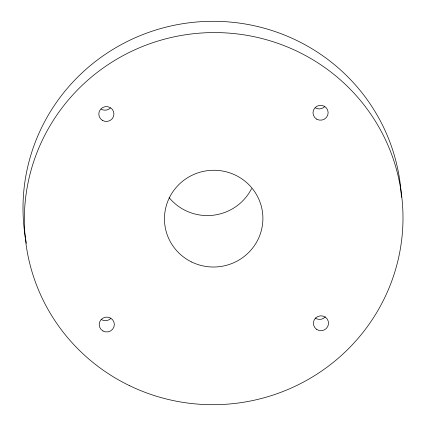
<?xml version="1.0" encoding="UTF-8"?>
<svg xmlns="http://www.w3.org/2000/svg" width="426" height="426" viewBox="0 0 426 426"><rect width="100%" height="100%" fill="white"/><g stroke="black" fill="none" stroke-linecap="round" stroke-linejoin="round"><path stroke-width="0.64" d="M25.48 238.145A189.373 186.018 -6.8 0 1 192.27 22.429A189.373 186.018 -6.8 0 1 401.414 197.227M26.407 243.251A189.373 186.018 -6.8 0 1 25.698 239.428M324.591 106.702A7.577 7.439 -6.8 0 1 315.453 107.938M110.398 107.98A7.577 7.439 -6.8 0 1 101.255 109.216M325.336 316.843A7.577 7.439 -6.8 0 1 315.165 318.014M110.792 318.483A7.577 7.439 -6.8 0 1 101.654 319.718M251.574 188.633A49.235 48.367 -6.8 0 1 169.117 197.595M129.728 385.759A189.373 186.018 -6.8 0 0 402.607 205.912A189.373 186.018 -6.8 0 0 108.678 64.241A189.373 186.018 -6.8 0 0 129.728 385.759M102.996 330.997A7.577 7.439 -6.8 0 0 114.344 324.484A7.577 7.439 -6.8 0 0 102.975 318.105A7.577 7.439 -6.8 0 0 102.996 330.997M316.8 119.216A7.577 7.439 -6.8 0 0 328.148 112.704A7.577 7.439 -6.8 0 0 316.774 106.324A7.577 7.439 -6.8 0 0 316.8 119.216M102.602 120.489A7.577 7.439 -6.8 0 0 113.95 113.976A7.577 7.439 -6.8 0 0 102.575 107.602A7.577 7.439 -6.8 0 0 102.602 120.489M316.513 329.287A7.577 7.439 -6.8 0 0 328.499 324.005A7.577 7.439 -6.8 0 0 317.897 316.465A7.577 7.439 -6.8 0 0 316.513 329.287M191.673 262.006A49.235 48.367 -6.8 0 0 262.81 215.524A49.235 48.367 -6.8 0 0 186.54 178.387A49.235 48.367 -6.8 0 0 191.673 262.006"/></g></svg>
